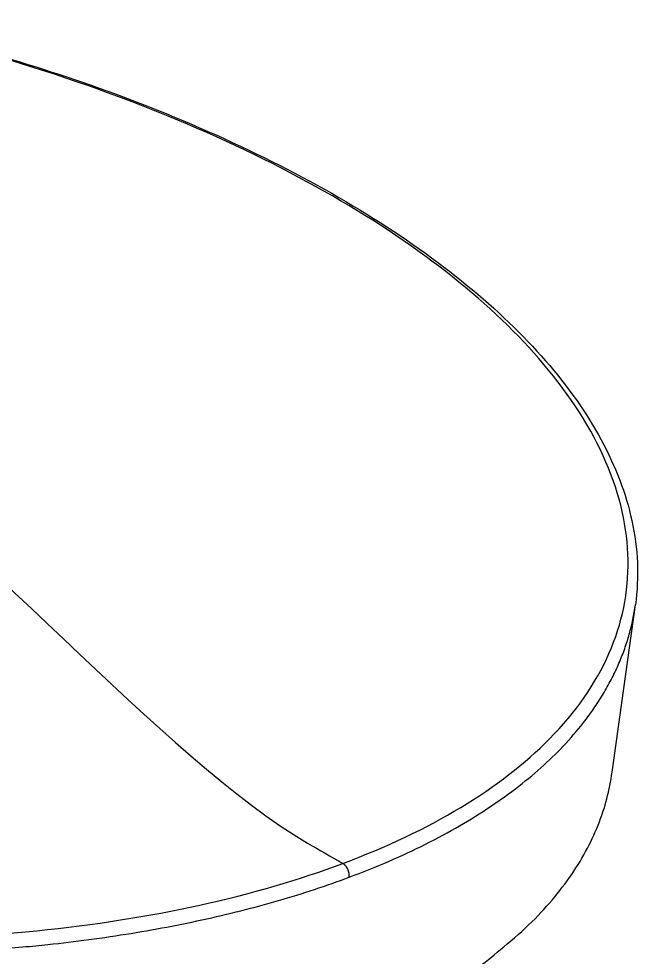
# Model space of a CAD drawing. Header units: millimetres. Extents: x 577 to 7172, y 252 to 2707.
# Drawn here: x 2795 to 2841, y 2345.6 to 2415.3 of the extents above; entities that cross this region are included whole.
import ezdxf

# ---------------------------------------------------------------- set-up
doc = ezdxf.new("R2010")
doc.units = ezdxf.units.MM
doc.header["$MEASUREMENT"] = 0
doc.layers.add('외형선(ISO)', color=7, linetype='Continuous', lineweight=30)
doc.layers.add('좁은 외형선(ISO)', color=7, linetype='Continuous', lineweight=25)

msp = doc.modelspace()

# ---------------------------------------------------------------- linework, layer by layer
at = {"layer": '외형선(ISO)'}
msp.add_line((2839.014, 2359.376), (2840.739, 2371.806), dxfattribs=at)
msp.add_arc((2824.473, 2374.064), 16.422, 352.09642, 352.10202, dxfattribs=at)
msp.add_open_spline([(2782.669, 2415.308), (2789.413, 2413.862), (2796, 2411.975), (2808.987, 2407.202), (2815.392, 2404.146), (2826.202, 2397.46), (2830.74, 2393.747), (2837.404, 2386.087), (2839.607, 2382.039), (2840.932, 2375.963), (2841.024, 2373.856), (2840.739, 2371.808)], degree=3, knots=[7.523, 7.523, 7.523, 7.523, 9.605668, 9.605668, 11.992368, 11.992368, 14.384973, 14.384973, 16.787468, 16.787468, 18.064676, 18.064676, 18.064676, 18.064676], dxfattribs=at)
msp.add_rational_spline([(2690.438, 2380.002), (2685.613, 2345.24), (2759.9, 2334.927), (2834.188, 2324.614), (2839.014, 2359.376)], [1, 0.707106781187, 1, 0.707106781187, 1], degree=2, knots=[3.141593, 3.141593, 3.141593, 4.712389, 4.712389, 6.283185, 6.283185, 6.283185], dxfattribs=at)
msp.add_open_spline([(2837.54, 2363.948), (2837.54, 2363.948), (2837.54, 2363.948), (2837.54, 2363.949)], degree=3, dxfattribs=at)
at = {"layer": '좁은 외형선(ISO)'}
for points, knots in [([(2819.016, 2352.606), (2822.264, 2353.821), (2828.135, 2356.609), (2834.945, 2361.863), (2839.282, 2368.081), (2840.711, 2375.076), (2839.057, 2382.393), (2834.509, 2389.539), (2827.511, 2396.234), (2818.543, 2402.273), (2807.733, 2407.624), (2795.638, 2412.032), (2786.979, 2414.287), (2782.656, 2415.214)], [0, 0, 0, 0, 13.985159, 27.970319, 43.123385, 58.276452, 73.429518, 88.582585, 102.567744, 116.552903, 130.538063, 144.523222, 157.913277, 157.913277, 157.913277, 157.913277]), ([(2714.081, 2413.034), (2710.834, 2411.819), (2704.963, 2409.03), (2698.152, 2403.776), (2693.815, 2397.558), (2692.387, 2390.563), (2694.041, 2383.246), (2698.588, 2376.1), (2705.587, 2369.405), (2714.555, 2363.366), (2725.365, 2358.016), (2737.975, 2353.419), (2752.053, 2349.839), (2767.105, 2347.536), (2782.133, 2346.699), (2796.145, 2347.346), (2808.651, 2349.32), (2815.769, 2351.39), (2819.016, 2352.606)], [233.105819, 233.105819, 233.105819, 233.105819, 247.090966, 261.076126, 276.229192, 291.382259, 306.535325, 321.688391, 335.673551, 349.65871, 363.64387, 377.629029, 392.782095, 407.935162, 423.088228, 438.241295, 452.226454, 466.211614, 466.211614, 466.211614, 466.211614]), ([(2780.138, 2384.447), (2790.749, 2378.337), (2805.789, 2360.223), (2816.4, 2354.112), (2817.272, 2353.61), (2818.144, 2353.108), (2819.016, 2352.606)], [358.551335, 358.551335, 358.551335, 358.551335, 379.039983, 379.039983, 379.039983, 454.84798, 454.84798, 454.84798, 454.84798])]:
    msp.add_open_spline(points, degree=3, knots=knots, dxfattribs=at)
for points, weights, knots in [([(2692.164, 2392.431), (2687.341, 2357.669), (2761.626, 2347.357), (2795.595, 2342.641), (2819.485, 2351.58)], [0.999981581567, 0.707115990693, 1, 0.840755135543, 0.854671855083], [0.000049, 0.000049, 0.000049, 1.570796, 1.570796, 2.424832, 2.424832, 2.424832]), ([(2819.485, 2351.58), (2819.519, 2351.827), (2819.42, 2352.093), (2819.286, 2352.45), (2819.016, 2352.606)], [0.855906543196, 0.87211709766, 1, 0.834989683527, 0.855906543196], [0.884956, 0.884956, 0.884956, 1.570796, 1.570796, 2.455752, 2.455752, 2.455752])]:
    msp.add_rational_spline(points, weights, degree=2, knots=knots, dxfattribs=at)
msp.add_rational_spline([(2819.485, 2351.58), (2838.942, 2358.86), (2840.739, 2371.806)], [0.854671855083, 0.866351645643, 1], degree=2, dxfattribs=at)

doc.saveas('drawing.dxf')
